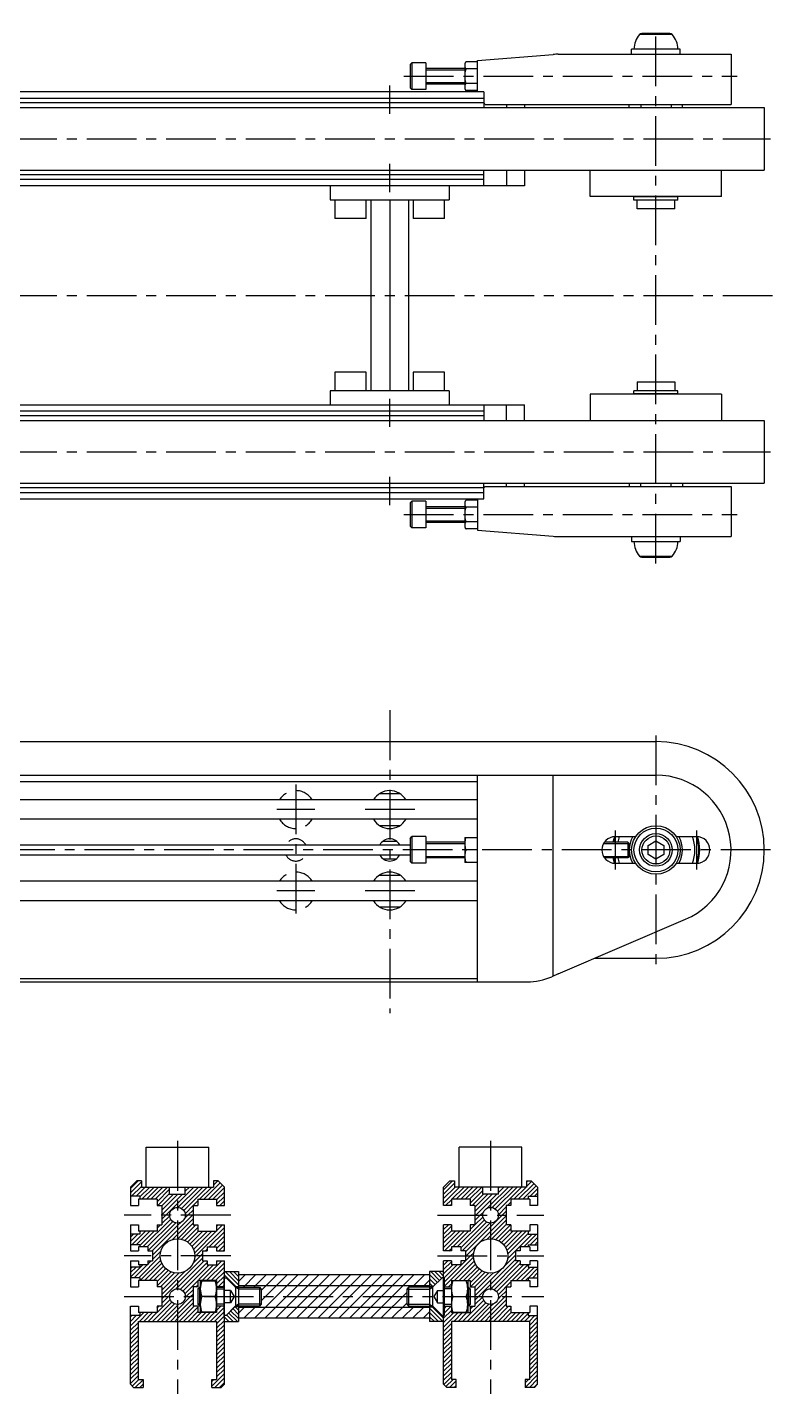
# Model space of a CAD drawing. Extents: x -2 to 815, y -8 to 473.
# Drawn here: x 575.8 to 814.8, y 8 to 444.4 of the extents above; entities that cross this region are included whole.
import ezdxf

# ---------------------------------------------------------------- set-up
doc = ezdxf.new("R2010")
doc.units = 0
doc.header["$LTSCALE"] = 0.5
doc.linetypes.add('CENTER', pattern=[50.8, 31.75, -6.35, 6.35, -6.35])
doc.linetypes.add('DASHED', pattern=[19.05, 12.7, -6.35])
for name, color, linetype in [('MSM_CENTER', 1, 'CENTER'), ('MSM_CONTINUOUS', 7, 'CONTINUOUS'), ('MSM_DASHED', 4, 'DASHED'), ('MSM_NARROW', 5, 'CONTINUOUS')]:
    doc.layers.add(name, color=color, linetype=linetype)

msp = doc.modelspace()

# ---------------------------------------------------------------- linework, layer by layer
at = {"layer": 'MSM_CENTER'}
for p, q in [((776.56, 273.18), (776.56, 444.38)), ((696.06, 428.78), (802.56, 428.78)), ((691.56, 416.78), (691.56, 425.78)), ((289.96, 408.78), (813.16, 408.78)), ((691.56, 391.78), (691.56, 400.78)), ((289.96, 358.78), (814.81, 358.78)), ((691.56, 316.78), (691.56, 325.78)), ((289.96, 308.78), (813.16, 308.78)), ((691.56, 291.78), (691.56, 300.78)), ((696.06, 288.78), (802.56, 288.78)), ((691.56, 226.25), (691.56, 129.55)), ((776.56, 218.25), (776.56, 145.05)), ((661.56, 202.6), (661.56, 160.5)), ((667.61, 194.55), (655.51, 194.55)), ((699.61, 194.55), (683.51, 194.55)), ((763.56, 187.9), (763.56, 175.4)), ((789.56, 187.9), (789.56, 175.4)), ((813.16, 181.65), (289.96, 181.65)), ((667.61, 168.55), (655.51, 168.55)), ((699.61, 168.55), (683.51, 168.55)), ((623.76, 88.7), (623.76, 8)), ((723.76, 88.7), (723.76, 8)), ((640.76, 65), (606.76, 65)), ((706.76, 65), (740.76, 65)), ((640.76, 52), (606.76, 52)), ((706.76, 52), (740.76, 52)), ((606.76, 39), (740.76, 39))]:
    msp.add_line(p, q, dxfattribs=at)
at = {"layer": 'MSM_CONTINUOUS'}
for p, q in [((781.78, 442.05), (771.34, 442.05)), ((781.03, 442.38), (772.09, 442.38)), ((768.81, 435.78), (768.81, 437.38)), ((784.31, 437.38), (768.81, 437.38)), ((784.31, 435.78), (784.31, 437.38)), ((698.06, 432.47), (698.63, 433.03)), ((698.06, 432.47), (698.06, 425.1)), ((703.06, 433.03), (698.63, 433.03)), ((698.63, 433.03), (698.63, 424.53)), ((703.06, 433.03), (703.06, 424.53)), ((715.56, 432.68), (715.56, 424.88)), ((719.56, 433.4), (715.92, 433.4)), ((719.56, 433.78), (743.76, 435.72)), ((719.56, 423.78), (719.56, 433.78)), ((745.36, 435.78), (800.56, 435.78)), ((800.56, 435.78), (800.56, 419.78)), ((715.56, 431.28), (703.06, 431.28)), ((719.56, 431.09), (715.92, 431.09)), ((721.56, 423.78), (295.36, 423.78)), ((698.06, 425.1), (698.63, 424.53)), ((703.06, 424.53), (698.63, 424.53)), ((715.56, 426.28), (703.06, 426.28)), ((719.56, 426.47), (715.92, 426.47)), ((719.56, 424.17), (715.92, 424.17)), ((721.56, 423.78), (721.56, 418.78)), ((376.56, 421.78), (721.56, 421.78)), ((721.56, 420.28), (376.56, 420.28)), ((722.06, 419.78), (721.56, 420.28)), ((722.06, 419.78), (800.56, 419.78)), ((728.89, 419.78), (728.89, 418.78)), ((734.56, 419.78), (734.56, 418.78)), ((768.06, 418.78), (768.06, 419.78)), ((771.74, 419.78), (771.74, 418.78)), ((781.38, 419.78), (781.38, 418.78)), ((785.06, 418.78), (785.06, 419.78)), ((291.96, 418.78), (811.16, 418.78)), ((811.16, 418.78), (811.16, 398.78)), ((291.96, 398.78), (811.16, 398.78)), ((721.56, 397.28), (376.56, 397.28)), ((721.56, 393.78), (721.56, 398.78)), ((728.89, 398.78), (728.89, 393.78)), ((734.56, 398.78), (734.56, 393.78)), ((755.56, 390.38), (755.56, 398.78)), ((797.56, 390.38), (797.56, 398.78)), ((734.56, 393.78), (359.56, 393.78)), ((721.56, 395.78), (376.56, 395.78)), ((672.56, 393.78), (672.56, 389.28)), ((710.56, 393.78), (710.56, 389.28)), ((672.56, 389.28), (710.56, 389.28)), ((674.06, 389.28), (674.06, 383.28)), ((684.06, 383.28), (684.06, 389.28)), ((685.56, 389.28), (685.56, 328.28)), ((691.56, 389.28), (691.56, 328.28)), ((697.56, 389.28), (697.56, 328.28)), ((699.06, 389.28), (699.06, 383.28)), ((709.06, 383.28), (709.06, 389.28)), ((797.56, 390.38), (755.56, 390.38)), ((783.58, 390.23), (769.54, 390.23)), ((769.54, 389.23), (769.54, 390.23)), ((783.58, 389.23), (769.54, 389.23)), ((770.56, 386.38), (770.56, 389.23)), ((770.81, 390.23), (770.81, 390.38)), ((782.31, 390.23), (782.31, 390.38)), ((782.56, 386.38), (782.56, 389.23)), ((783.58, 389.23), (783.58, 390.23)), ((782.56, 386.38), (770.56, 386.38)), ((684.06, 383.28), (674.06, 383.28)), ((709.06, 383.28), (699.06, 383.28)), ((674.06, 334.28), (674.06, 328.28)), ((684.06, 334.28), (674.06, 334.28)), ((684.06, 328.28), (684.06, 334.28)), ((699.06, 334.28), (699.06, 328.28)), ((709.06, 334.28), (699.06, 334.28)), ((709.06, 328.28), (709.06, 334.28)), ((672.56, 328.28), (672.56, 323.78)), ((710.56, 328.28), (672.56, 328.28)), ((710.56, 328.28), (710.56, 323.78)), ((783.58, 328.33), (769.54, 328.33)), ((769.54, 327.33), (769.54, 328.33)), ((783.58, 327.33), (769.54, 327.33)), ((770.56, 331.18), (782.56, 331.18)), ((770.56, 331.18), (770.56, 328.33)), ((770.81, 327.33), (770.81, 327.18)), ((782.31, 327.33), (782.31, 327.18)), ((782.56, 331.18), (782.56, 328.33)), ((783.58, 327.33), (783.58, 328.33)), ((359.56, 323.78), (734.56, 323.78)), ((672.56, 323.78), (710.56, 323.78)), ((721.56, 323.78), (721.56, 318.78)), ((728.89, 318.78), (728.89, 323.78)), ((734.56, 318.78), (734.56, 323.78)), ((755.56, 327.18), (755.56, 318.78)), ((797.56, 327.18), (755.56, 327.18)), ((797.56, 327.18), (797.56, 318.78)), ((291.96, 318.78), (811.16, 318.78)), ((721.56, 321.78), (376.56, 321.78)), ((721.56, 320.28), (376.56, 320.28)), ((811.16, 318.78), (811.16, 298.78)), ((291.96, 298.78), (811.16, 298.78)), ((721.56, 297.28), (376.56, 297.28)), ((721.56, 293.78), (721.56, 298.78)), ((722.06, 297.78), (721.56, 297.28)), ((722.06, 297.78), (800.56, 297.78)), ((728.89, 297.78), (728.89, 298.78)), ((734.56, 297.78), (734.56, 298.78)), ((768.06, 298.78), (768.06, 297.78)), ((771.74, 297.78), (771.74, 298.78)), ((781.38, 297.78), (781.38, 298.78)), ((785.06, 298.78), (785.06, 297.78)), ((800.56, 297.78), (800.56, 281.78)), ((376.56, 295.78), (721.56, 295.78)), ((376.56, 293.78), (721.56, 293.78)), ((698.06, 292.47), (698.63, 293.03)), ((698.06, 292.47), (698.06, 285.1)), ((703.06, 293.03), (698.63, 293.03)), ((698.63, 293.03), (698.63, 284.53)), ((703.06, 293.03), (703.06, 284.53)), ((715.56, 292.68), (715.56, 284.88)), ((719.56, 293.4), (715.92, 293.4)), ((719.56, 293.78), (719.56, 283.78)), ((715.56, 291.28), (703.06, 291.28)), ((719.56, 291.09), (715.92, 291.09)), ((698.06, 285.1), (698.63, 284.53)), ((703.06, 284.53), (698.63, 284.53)), ((715.56, 286.28), (703.06, 286.28)), ((719.56, 286.47), (715.92, 286.47)), ((719.56, 284.17), (715.92, 284.17)), ((719.56, 283.78), (743.76, 281.85)), ((745.36, 281.78), (800.56, 281.78)), ((768.81, 281.78), (768.81, 280.18)), ((768.81, 280.18), (784.31, 280.18)), ((784.31, 281.78), (784.31, 280.18)), ((771.34, 275.52), (781.78, 275.52)), ((772.09, 275.18), (781.03, 275.18)), ((326.56, 216.25), (776.56, 216.25)), ((326.56, 205.55), (776.56, 205.55)), ((719.56, 139.55), (719.56, 205.55)), ((743.76, 141.35), (743.76, 205.55)), ((378.56, 203.55), (719.56, 203.55)), ((719.56, 197.65), (411.75, 197.65)), ((688.3, 199.65), (694.81, 199.65)), ((719.56, 191.45), (378.56, 191.45)), ((688.3, 189.45), (694.81, 189.45)), ((689.44, 184.5), (693.68, 184.5)), ((698.06, 185.33), (698.63, 185.9)), ((698.06, 185.33), (698.06, 177.97)), ((703.06, 185.9), (698.63, 185.9)), ((698.63, 185.9), (698.63, 177.4)), ((703.06, 185.9), (703.06, 177.4)), ((715.56, 184.15), (703.06, 184.15)), ((715.56, 185.65), (719.56, 185.65)), ((715.56, 185.55), (715.56, 177.75)), ((767.57, 184.15), (760.12, 184.15)), ((763.56, 185.9), (770.08, 185.9)), ((768.06, 183.66), (767.57, 184.15)), ((767.57, 184.15), (767.57, 179.15)), ((768.06, 183.66), (768.06, 179.64)), ((774.06, 183.09), (776.56, 184.54)), ((776.56, 184.54), (779.06, 183.09)), ((783.04, 185.9), (789.56, 185.9)), ((378.56, 183.25), (698.06, 183.25)), ((378.56, 180.05), (698.06, 180.05)), ((715.56, 179.15), (703.06, 179.15)), ((719.56, 181.65), (715.92, 181.65)), ((767.57, 179.15), (760.12, 179.15)), ((768.06, 179.64), (767.57, 179.15)), ((774.06, 180.21), (774.06, 183.09)), ((776.56, 178.76), (774.06, 180.21)), ((779.06, 180.21), (776.56, 178.76)), ((779.06, 183.09), (779.06, 180.21)), ((689.44, 178.8), (693.68, 178.8)), ((698.06, 177.97), (698.63, 177.4)), ((703.06, 177.4), (698.63, 177.4)), ((719.56, 177.65), (715.56, 177.65)), ((763.56, 177.4), (770.08, 177.4)), ((783.04, 177.4), (789.56, 177.4)), ((719.56, 171.65), (378.56, 171.65)), ((688.3, 173.65), (694.81, 173.65)), ((719.56, 165.45), (378.56, 165.45)), ((688.3, 163.45), (694.81, 163.45)), ((745.36, 142.04), (786.03, 159.5)), ((757.03, 147.05), (776.56, 147.05)), ((378.56, 140.55), (719.56, 140.55)), ((745.36, 142.04), (743.31, 141.16)), ((358.64, 139.55), (735.45, 139.55)), ((613.76, 74), (613.76, 86.7)), ((613.76, 86.7), (633.76, 86.7)), ((633.76, 74), (633.76, 86.7)), ((713.76, 74), (713.76, 86.7)), ((733.76, 86.7), (713.76, 86.7)), ((733.76, 74), (733.76, 86.7)), ((610.76, 76), (608.76, 74)), ((612.26, 76), (610.76, 76)), ((612.26, 76), (612.26, 74)), ((635.26, 76), (635.26, 74)), ((636.76, 76), (635.26, 76)), ((638.76, 74), (636.76, 76)), ((708.76, 74), (710.76, 76)), ((710.76, 76), (712.26, 76)), ((712.26, 76), (712.26, 74)), ((735.26, 76), (736.76, 76)), ((735.26, 76), (735.26, 74)), ((736.76, 76), (738.76, 74)), ((608.76, 74), (608.76, 68.1)), ((611.76, 71.05), (608.76, 71.05)), ((617.26, 70.1), (611.26, 70.1)), ((611.26, 70.1), (611.26, 68.1)), ((611.76, 71.05), (611.76, 70.1)), ((612.26, 74), (635.26, 74)), ((617.26, 70.1), (617.26, 68.1)), ((621.26, 71.7), (621.26, 74)), ((621.26, 71.7), (626.26, 71.7)), ((626.26, 71.7), (626.26, 74)), ((630.26, 70.1), (636.26, 70.1)), ((630.26, 70.1), (630.26, 68.1)), ((636.26, 70.1), (636.26, 68.1)), ((638.76, 68.1), (638.76, 74)), ((708.76, 68.1), (708.76, 74)), ((711.26, 70.1), (711.26, 68.1)), ((717.26, 70.1), (711.26, 70.1)), ((735.26, 74), (712.26, 74)), ((717.26, 70.1), (717.26, 68.1)), ((721.26, 71.7), (721.26, 74)), ((726.26, 71.7), (721.26, 71.7)), ((726.26, 71.7), (726.26, 74)), ((730.26, 70.1), (730.26, 68.1)), ((736.26, 70.1), (730.26, 70.1)), ((735.76, 71.05), (735.76, 70.1)), ((735.76, 71.05), (738.76, 71.05)), ((736.26, 70.1), (736.26, 68.1)), ((738.76, 74), (738.76, 68.1)), ((608.76, 68.1), (611.26, 68.1)), ((617.26, 68.1), (618.76, 68.1)), ((618.76, 68.1), (618.76, 61.9)), ((628.76, 68.1), (630.26, 68.1)), ((628.76, 68.1), (628.76, 61.9)), ((636.26, 68.1), (638.76, 68.1)), ((711.26, 68.1), (708.76, 68.1)), ((718.76, 68.1), (717.26, 68.1)), ((718.76, 68.1), (718.76, 61.9)), ((728.76, 68.1), (728.76, 61.9)), ((730.26, 68.1), (728.76, 68.1)), ((738.76, 68.1), (736.26, 68.1)), ((608.76, 61.9), (608.76, 53.6)), ((608.76, 61.9), (611.26, 61.9)), ((611.26, 61.9), (611.26, 59.9)), ((617.26, 61.9), (617.26, 59.9)), ((617.26, 61.9), (618.76, 61.9)), ((628.76, 61.9), (630.26, 61.9)), ((630.26, 61.9), (630.26, 59.9)), ((636.26, 61.9), (636.26, 59.9)), ((636.26, 61.9), (638.76, 61.9)), ((638.76, 53.6), (638.76, 61.9)), ((711.26, 61.9), (708.76, 61.9)), ((708.76, 53.6), (708.76, 61.9)), ((711.26, 61.9), (711.26, 59.9)), ((718.76, 61.9), (717.26, 61.9)), ((717.26, 61.9), (717.26, 59.9)), ((730.26, 61.9), (728.76, 61.9)), ((730.26, 61.9), (730.26, 59.9)), ((736.26, 61.9), (736.26, 59.9)), ((738.76, 61.9), (736.26, 61.9)), ((738.76, 61.9), (738.76, 53.6)), ((611.76, 58.95), (608.76, 58.95)), ((617.26, 59.9), (611.26, 59.9)), ((611.76, 59.9), (611.76, 58.95)), ((630.26, 59.9), (636.26, 59.9)), ((717.26, 59.9), (711.26, 59.9)), ((736.26, 59.9), (730.26, 59.9)), ((735.76, 59.9), (735.76, 58.95)), ((735.76, 58.95), (738.76, 58.95)), ((611.76, 55.55), (608.76, 55.55)), ((608.76, 53.6), (611.26, 53.6)), ((614.26, 54.85), (611.26, 54.85)), ((611.26, 54.85), (611.26, 53.6)), ((611.76, 55.55), (611.76, 54.85)), ((614.26, 54.85), (614.26, 53.6)), ((614.26, 53.6), (615.76, 53.6)), ((615.76, 53.6), (615.76, 50.4)), ((631.76, 53.6), (633.26, 53.6)), ((631.76, 53.6), (631.76, 50.4)), ((633.26, 54.85), (636.26, 54.85)), ((633.26, 54.85), (633.26, 53.6)), ((636.26, 54.85), (636.26, 53.6)), ((636.26, 53.6), (638.76, 53.6)), ((711.26, 53.6), (708.76, 53.6)), ((711.26, 54.85), (711.26, 53.6)), ((714.26, 54.85), (711.26, 54.85)), ((714.26, 54.85), (714.26, 53.6)), ((715.76, 53.6), (714.26, 53.6)), ((715.76, 53.6), (715.76, 50.4)), ((731.76, 53.6), (731.76, 50.4)), ((733.26, 53.6), (731.76, 53.6)), ((733.26, 54.85), (733.26, 53.6)), ((736.26, 54.85), (733.26, 54.85)), ((735.76, 55.55), (738.76, 55.55)), ((735.76, 55.55), (735.76, 54.85)), ((736.26, 54.85), (736.26, 53.6)), ((738.76, 53.6), (736.26, 53.6)), ((608.76, 50.4), (608.76, 42.1)), ((608.76, 50.4), (611.26, 50.4)), ((611.76, 48.45), (608.76, 48.45)), ((611.26, 50.4), (611.26, 49.15)), ((614.26, 49.15), (611.26, 49.15)), ((611.76, 49.15), (611.76, 48.45)), ((614.26, 50.4), (614.26, 49.15)), ((614.26, 50.4), (615.76, 50.4)), ((631.76, 50.4), (633.26, 50.4)), ((633.26, 50.4), (633.26, 49.15)), ((633.26, 49.15), (636.26, 49.15)), ((636.26, 50.4), (636.26, 49.15)), ((636.26, 50.4), (638.76, 50.4)), ((638.76, 11), (638.76, 50.4)), ((708.76, 11), (708.76, 50.4)), ((711.26, 50.4), (708.76, 50.4)), ((711.26, 50.4), (711.26, 49.15)), ((714.26, 49.15), (711.26, 49.15)), ((715.76, 50.4), (714.26, 50.4)), ((714.26, 50.4), (714.26, 49.15)), ((733.26, 50.4), (731.76, 50.4)), ((733.26, 50.4), (733.26, 49.15)), ((736.26, 49.15), (733.26, 49.15)), ((735.76, 49.15), (735.76, 48.45)), ((735.76, 48.45), (738.76, 48.45)), ((736.26, 50.4), (736.26, 49.15)), ((738.76, 50.4), (736.26, 50.4)), ((738.76, 50.4), (738.76, 42.1)), ((611.76, 45.05), (608.76, 45.05)), ((617.26, 44.1), (611.26, 44.1)), ((611.26, 44.1), (611.26, 42.1)), ((611.76, 45.05), (611.76, 44.1)), ((617.26, 44.1), (617.26, 42.1)), ((636.26, 44.1), (630.26, 44.1)), ((630.26, 44.1), (630.26, 42.1)), ((631.06, 44), (631.06, 34)), ((631.06, 44), (636.26, 44)), ((636.26, 44.1), (636.26, 33.9)), ((638.54, 45), (638.54, 33)), ((638.54, 45), (639.26, 45)), ((638.76, 47), (643.26, 47)), ((639.26, 45), (642.26, 42)), ((639.26, 45), (642.06, 42.2)), ((643.26, 47), (643.26, 31)), ((704.26, 45.93), (643.26, 45.93)), ((704.26, 47), (704.26, 42)), ((708.76, 47), (704.26, 47)), ((708.26, 45), (705.26, 42)), ((708.26, 45), (705.46, 42.2)), ((708.98, 45), (708.26, 45)), ((708.98, 45), (708.98, 33)), ((711.26, 44.1), (717.26, 44.1)), ((711.26, 44.1), (711.26, 33.9)), ((716.46, 44), (711.26, 44)), ((716.46, 44), (716.46, 34)), ((717.26, 44.1), (717.26, 42.1)), ((730.26, 44.1), (730.26, 42.1)), ((730.26, 44.1), (736.26, 44.1)), ((735.76, 45.05), (735.76, 44.1)), ((735.76, 45.05), (738.76, 45.05)), ((736.26, 44.1), (736.26, 42.1)), ((608.76, 42.1), (611.26, 42.1)), ((618.76, 42.1), (617.26, 42.1)), ((618.76, 42.1), (618.76, 35.9)), ((630.26, 42.1), (628.76, 42.1)), ((628.76, 42.1), (628.76, 35.9)), ((630.26, 41.46), (630.8, 42)), ((630.26, 41.46), (630.26, 36.54)), ((630.8, 42), (630.8, 36)), ((630.8, 42), (631.06, 42)), ((638.76, 42.1), (636.26, 42.1)), ((636.26, 42), (638.76, 42)), ((640.74, 41), (638.54, 41)), ((640.74, 37), (640.74, 41)), ((640.74, 41), (641.89, 39)), ((642.01, 42.25), (643.26, 42.25)), ((642.06, 42.2), (643.26, 42.2)), ((642.26, 42), (642.26, 36)), ((642.26, 42), (649.93, 42)), ((704.26, 42.46), (643.26, 42.46)), ((649.93, 42), (649.93, 36)), ((649.93, 42), (650.54, 41.39)), ((650.54, 41.39), (650.54, 36.61)), ((697.59, 42), (696.98, 41.39)), ((696.98, 41.39), (696.98, 36.61)), ((697.59, 42), (697.59, 36)), ((705.26, 42), (697.59, 42)), ((705.51, 42.25), (704.26, 42.25)), ((705.46, 42.2), (704.26, 42.2)), ((704.26, 42), (704.26, 31)), ((705.26, 42), (705.26, 36)), ((706.78, 41), (705.62, 39)), ((706.78, 37), (706.78, 41)), ((706.78, 41), (708.98, 41)), ((708.76, 42.1), (711.26, 42.1)), ((711.26, 42), (708.76, 42)), ((716.72, 42), (716.46, 42)), ((716.72, 42), (716.72, 36)), ((717.26, 41.46), (716.72, 42)), ((717.26, 42.1), (718.76, 42.1)), ((717.26, 41.46), (717.26, 36.54)), ((718.76, 42.1), (718.76, 35.9)), ((728.76, 42.1), (728.76, 35.9)), ((728.76, 42.1), (730.26, 42.1)), ((738.76, 42.1), (736.26, 42.1)), ((608.76, 11), (608.76, 35.9)), ((608.76, 35.9), (611.26, 35.9)), ((611.26, 35.9), (611.26, 33.9)), ((617.26, 35.9), (617.26, 33.9)), ((618.76, 35.9), (617.26, 35.9)), ((617.26, 35.65), (617.7, 35.9)), ((630.26, 35.9), (628.76, 35.9)), ((630.26, 36.54), (630.8, 36)), ((630.26, 35.9), (630.26, 33.9)), ((631.06, 36), (630.8, 36)), ((635.81, 39), (631.51, 39)), ((638.76, 36), (636.26, 36)), ((638.76, 35.9), (636.26, 35.9)), ((640.74, 37), (638.54, 37)), ((642.26, 36), (639.26, 33)), ((642.06, 35.8), (639.26, 33)), ((641.89, 39), (640.74, 37)), ((643.26, 35.75), (642.01, 35.75)), ((643.26, 35.8), (642.06, 35.8)), ((649.93, 36), (642.26, 36)), ((704.26, 35.54), (643.26, 35.54)), ((650.54, 36.61), (649.93, 36)), ((696.98, 36.61), (697.59, 36)), ((697.59, 36), (705.26, 36)), ((704.26, 35.8), (705.46, 35.8)), ((704.26, 35.75), (705.51, 35.75)), ((705.26, 36), (708.26, 33)), ((705.46, 35.8), (708.26, 33)), ((705.62, 39), (706.78, 37)), ((706.78, 37), (708.98, 37)), ((708.76, 36), (711.26, 36)), ((708.76, 35.9), (711.26, 35.9)), ((711.71, 39), (716.01, 39)), ((716.46, 36), (716.72, 36)), ((717.26, 36.54), (716.72, 36)), ((717.26, 35.9), (718.76, 35.9)), ((717.26, 35.9), (717.26, 33.9)), ((728.76, 35.9), (730.26, 35.9)), ((730.26, 35.65), (729.82, 35.9)), ((730.26, 35.9), (730.26, 33.9)), ((736.26, 35.9), (736.26, 33.9)), ((738.76, 35.9), (736.26, 35.9)), ((738.76, 11), (738.76, 35.9)), ((611.76, 32.95), (608.76, 32.95)), ((617.26, 33.9), (611.26, 33.9)), ((611.26, 31.1), (636.26, 31.1)), ((611.26, 12.5), (611.26, 31.1)), ((611.76, 33.9), (611.76, 32.95)), ((636.26, 33.9), (630.26, 33.9)), ((636.26, 34), (631.06, 34)), ((636.26, 31.1), (636.26, 12.5)), ((639.26, 33), (638.54, 33)), ((638.76, 31), (643.26, 31)), ((704.26, 32.07), (643.26, 32.07)), ((708.76, 31), (704.26, 31)), ((708.26, 33), (708.98, 33)), ((711.26, 34), (716.46, 34)), ((711.26, 33.9), (717.26, 33.9)), ((711.26, 31.1), (711.26, 12.5)), ((736.26, 31.1), (711.26, 31.1)), ((730.26, 33.9), (736.26, 33.9)), ((735.76, 33.9), (735.76, 32.95)), ((735.76, 32.95), (738.76, 32.95)), ((736.26, 12.5), (736.26, 31.1)), ((608.76, 11), (609.76, 10)), ((609.76, 10), (612.76, 10)), ((611.26, 12.5), (612.76, 12.5)), ((612.76, 12.5), (612.76, 10)), ((634.76, 10), (634.76, 12.5)), ((634.76, 12.5), (636.26, 12.5)), ((634.76, 10), (637.76, 10)), ((637.76, 10), (638.76, 11)), ((709.76, 10), (708.76, 11)), ((712.76, 10), (709.76, 10)), ((712.76, 12.5), (711.26, 12.5)), ((712.76, 10), (712.76, 12.5)), ((736.26, 12.5), (734.76, 12.5)), ((734.76, 12.5), (734.76, 10)), ((737.76, 10), (734.76, 10)), ((738.76, 11), (737.76, 10))]:
    msp.add_line(p, q, dxfattribs=at)
for centre, radius in [((776.56, 181.65), 7.75), ((776.56, 181.65), 7), ((776.56, 181.65), 5.22), ((776.56, 181.65), 4.47), ((623.76, 65), 2.5), ((723.76, 65), 2.5), ((623.76, 52), 5.5), ((723.76, 52), 5.5), ((623.76, 39), 2.5), ((723.76, 39), 2.5)]:
    msp.add_circle(centre, radius, dxfattribs=at)
for centre, radius, start, end in [((776.56, 437.38), 7, 138.1897, 180), ((772.09, 441.38), 1, 90, 138.1897), ((781.03, 441.38), 1, 41.8103, 90), ((776.56, 437.38), 7, 0, 41.8103), ((716.46, 432.68), 0.9, 126.9968, 180), ((716.8, 432.54), 1.23, 135.7368, 181.8302), ((726.47, 432.35), 10.9, 179.1876, 182.402), ((745.36, 415.78), 20, 90, 94.5739), ((719.4, 429.47), 3.84, 155.009, 181.5887), ((719.4, 428.1), 3.84, 178.4113, 204.991), ((716.7, 431.9), 1.12, 180.2599, 225.7955), ((716.46, 424.88), 0.9, 180, 233.0032), ((726.47, 425.22), 10.9, 177.598, 180.8124), ((716.8, 425.02), 1.23, 178.1698, 224.2632), ((716.7, 425.67), 1.12, 134.2045, 179.7401), ((716.46, 292.68), 0.9, 126.9968, 180), ((716.8, 292.54), 1.23, 135.7368, 181.8302), ((726.47, 292.35), 10.9, 179.1876, 182.402), ((719.4, 289.47), 3.84, 155.009, 181.5887), ((719.4, 288.1), 3.84, 178.4113, 204.991), ((716.7, 291.9), 1.12, 180.2599, 225.7955), ((716.46, 284.88), 0.9, 180, 233.0032), ((726.47, 285.22), 10.9, 177.598, 180.8124), ((716.8, 285.02), 1.23, 178.1698, 224.2632), ((716.7, 285.67), 1.12, 134.2045, 179.7401), ((745.36, 301.78), 20, 265.4261, 270), ((776.56, 280.18), 7, 180, 221.8103), ((776.56, 280.18), 7, 318.1897, 0), ((772.09, 276.18), 1, 221.8103, 270), ((781.03, 276.18), 1, 270, 318.1897), ((776.56, 181.65), 34.6, 270, 90), ((776.56, 181.55), 24, 293.2315, 90), ((691.56, 194.55), 6.05, 30.8236, 149.1764), ((691.56, 194.55), 6.05, 210.8236, 329.1764), ((691.56, 181.65), 3.55, 26.7889, 153.2111), ((716.46, 185.55), 0.9, 173.6206, 179.9999), ((732.77, 183.65), 17.21, 177.0979, 182.9021), ((717.72, 184.51), 2.13, 147.7085, 179.7076), ((763.56, 181.65), 4.25, 90, 270), ((776.56, 181.65), 14, 162.3876, 169.7134), ((776.56, 181.65), 13.7, 161.9279, 169.4857), ((776.56, 181.65), 12.45, 160.0399, 168.4161), ((776.56, 181.65), 8.5, 150, 210), ((776.56, 181.65), 8.5, 330, 30), ((776.56, 181.65), 12.45, 340.0399, 19.9601), ((789.56, 181.65), 4.25, 270, 90), ((776.56, 181.65), 13.7, 341.9279, 18.0721), ((776.56, 181.65), 14, 342.3876, 17.6124), ((691.56, 181.65), 3.55, 206.7889, 333.2111), ((732.77, 179.65), 17.21, 177.0979, 182.9021), ((717.72, 182.79), 2.13, 180.2924, 212.2914), ((717.72, 180.51), 2.13, 147.7086, 179.7076), ((776.56, 181.65), 14, 190.2866, 197.6124), ((776.56, 181.65), 13.7, 190.5143, 198.0721), ((776.56, 181.65), 12.45, 191.5839, 199.9601), ((691.56, 168.55), 6.05, 30.8236, 149.1764), ((716.46, 177.75), 0.9, 180.0001, 186.3794), ((717.72, 178.79), 2.13, 180.2924, 212.2915), ((691.56, 168.55), 6.05, 210.8236, 329.1764), ((735.45, 159.55), 20, 270, 293.1619), ((638.28, 41.5), 7.22, 159.7438, 200.2562), ((629.04, 41.5), 7.22, 339.7438, 20.2562), ((718.48, 41.5), 7.22, 159.7438, 200.2562), ((709.24, 41.5), 7.22, 339.7438, 20.2562), ((638.28, 36.5), 7.22, 159.7438, 200.2562), ((629.04, 36.5), 7.22, 339.7438, 20.2562), ((718.48, 36.5), 7.22, 159.7438, 200.2562), ((709.24, 36.5), 7.22, 339.7438, 20.2562)]:
    msp.add_arc(centre, radius, start, end, dxfattribs=at)
at = {"layer": 'MSM_DASHED'}
for centre, radius, start, end in [((661.56, 194.55), 6.05, 30.8236, 149.1764), ((661.56, 194.55), 6.05, 210.8236, 329.1764), ((661.56, 181.65), 3.55, 26.7889, 153.2111), ((661.56, 181.65), 3.55, 206.7889, 333.2111), ((661.56, 168.55), 6.05, 30.8236, 149.1764), ((661.56, 168.55), 6.05, 210.8236, 329.1764)]:
    msp.add_arc(centre, radius, start, end, dxfattribs=at)
at = {"layer": 'MSM_NARROW'}
for p, q in [((703.06, 430.85), (715.56, 430.85)), ((703.06, 426.72), (715.56, 426.72)), ((703.06, 290.85), (715.56, 290.85)), ((703.06, 286.72), (715.56, 286.72)), ((703.06, 183.72), (715.56, 183.72)), ((759.85, 183.72), (768, 183.72)), ((703.06, 179.58), (715.56, 179.58)), ((759.85, 179.58), (768, 179.58)), ((631.06, 41.46), (630.26, 41.46)), ((636.26, 41.46), (638.76, 41.46)), ((643.26, 41.39), (642.26, 42)), ((650.54, 41.39), (643.26, 41.39)), ((696.98, 41.39), (704.26, 41.39)), ((704.26, 41.39), (705.26, 42)), ((711.26, 41.46), (708.76, 41.46)), ((716.46, 41.46), (717.26, 41.46)), ((631.06, 36.54), (630.26, 36.54)), ((638.76, 36.54), (636.26, 36.54)), ((643.26, 36.61), (642.26, 36)), ((650.54, 36.61), (643.26, 36.61)), ((696.98, 36.61), (704.26, 36.61)), ((704.26, 36.61), (705.26, 36)), ((708.76, 36.54), (711.26, 36.54)), ((716.46, 36.54), (717.26, 36.54))]:
    msp.add_line(p, q, dxfattribs=at)
at = {"layer": 'MSM_NARROW', "linetype": 'CONTINUOUS'}
for p, q in [((608.76, 73.53), (611.23, 76)), ((608.76, 72.11), (612.26, 75.61)), ((609.11, 71.05), (612.26, 74.2)), ((632.2, 70.1), (637.43, 75.33)), ((633.62, 70.1), (638.14, 74.62)), ((635.26, 75.99), (635.27, 76)), ((635.26, 74.57), (636.69, 76)), ((708.76, 73.12), (711.64, 76)), ((708.76, 71.7), (712.26, 75.2)), ((732.61, 70.1), (737.64, 75.12)), ((734.03, 70.1), (738.34, 74.42)), ((735.26, 75.58), (735.68, 76)), ((735.26, 74.16), (736.93, 75.83)), ((610.52, 71.05), (613.47, 74)), ((611.76, 70.87), (614.89, 74)), ((612.4, 70.1), (616.3, 74)), ((613.82, 70.1), (617.72, 74)), ((615.23, 70.1), (619.13, 74)), ((616.65, 70.1), (620.55, 74)), ((617.26, 69.3), (621.26, 73.3)), ((617.47, 68.1), (621.26, 71.89)), ((618.76, 67.97), (622.49, 71.7)), ((618.76, 66.56), (623.76, 71.56)), ((618.76, 65.14), (623.76, 70.14)), ((623.76, 68.73), (629.03, 74)), ((623.76, 71.56), (623.9, 71.7)), ((623.76, 70.14), (625.32, 71.7)), ((623.92, 67.47), (630.45, 74)), ((625, 67.14), (631.86, 74)), ((625.76, 66.49), (633.27, 74)), ((626.26, 72.64), (627.62, 74)), ((630.79, 70.1), (634.69, 74)), ((635.03, 70.1), (638.76, 73.83)), ((636.26, 69.91), (638.76, 72.41)), ((636.26, 68.5), (638.76, 71)), ((708.76, 70.29), (712.47, 74)), ((708.76, 68.88), (713.88, 74)), ((709.4, 68.1), (711.26, 69.96)), ((711.4, 70.1), (715.3, 74)), ((712.81, 70.1), (716.71, 74)), ((714.23, 70.1), (718.13, 74)), ((715.64, 70.1), (719.54, 74)), ((717.05, 70.1), (720.95, 74)), ((717.26, 68.89), (721.26, 72.89)), ((717.88, 68.1), (721.48, 71.7)), ((718.76, 67.56), (722.9, 71.7)), ((718.76, 66.15), (723.76, 71.15)), ((723.76, 68.32), (729.44, 74)), ((723.76, 71.15), (724.31, 71.7)), ((723.76, 69.73), (725.73, 71.7)), ((724.27, 67.42), (730.85, 74)), ((725.26, 66.99), (732.27, 74)), ((725.91, 66.22), (733.68, 74)), ((726.26, 73.65), (726.61, 74)), ((726.26, 72.23), (728.03, 74)), ((731.2, 70.1), (735.1, 74)), ((735.44, 70.1), (735.76, 70.42)), ((736.39, 71.05), (738.76, 73.42)), ((737.8, 71.05), (738.76, 72.01)), ((620.03, 65), (623.76, 68.73)), ((626.18, 65.49), (628.76, 68.07)), ((627.1, 65), (628.76, 66.66)), ((628.79, 68.1), (630.26, 69.57)), ((630.2, 68.1), (630.26, 68.16)), ((637.27, 68.1), (638.76, 69.59)), ((638.69, 68.1), (638.76, 68.17)), ((710.81, 68.1), (711.26, 68.55)), ((719.03, 65), (723.76, 69.73)), ((720.44, 65), (721.56, 66.12)), ((722.64, 67.2), (723.76, 68.32)), ((726.24, 65.14), (728.76, 67.66)), ((727.51, 65), (728.76, 66.25)), ((729.2, 68.1), (730.26, 69.16)), ((612.71, 54.85), (621.62, 63.76)), ((614.12, 54.85), (622.27, 63)), ((614.29, 53.6), (623.27, 62.58)), ((615.7, 53.6), (623.76, 61.66)), ((617.26, 60.81), (618.35, 61.9)), ((618.76, 63.73), (620.03, 65)), ((618.76, 62.31), (621.28, 64.84)), ((623.76, 60.24), (628.52, 65)), ((623.76, 58.83), (628.76, 63.83)), ((623.76, 61.66), (624.92, 62.82)), ((623.84, 57.49), (628.76, 62.41)), ((625.08, 57.32), (629.66, 61.9)), ((625.94, 63.83), (627.1, 65)), ((628.52, 65), (628.76, 65.24)), ((629.66, 52), (638.76, 61.1)), ((636.26, 61.43), (636.73, 61.9)), ((636.26, 60.02), (638.14, 61.9)), ((708.76, 61.8), (708.85, 61.9)), ((708.76, 60.39), (710.27, 61.9)), ((708.76, 58.98), (711.26, 61.48)), ((713.12, 54.85), (721.77, 63.5)), ((714.26, 54.58), (722.54, 62.85)), ((714.7, 53.6), (723.62, 62.52)), ((715.76, 53.25), (723.76, 61.25)), ((717.26, 61.82), (717.34, 61.9)), ((717.26, 60.4), (718.75, 61.9)), ((718.76, 64.73), (719.03, 65)), ((718.76, 63.32), (720.44, 65)), ((718.76, 61.9), (721.34, 64.49)), ((723.76, 61.25), (727.51, 65)), ((723.76, 59.83), (728.76, 64.83)), ((723.76, 58.42), (728.76, 63.42)), ((724.21, 57.46), (728.76, 62.01)), ((725.39, 57.22), (730.07, 61.9)), ((608.76, 57.97), (609.74, 58.95)), ((608.76, 56.56), (611.15, 58.95)), ((609.17, 55.55), (613.52, 59.9)), ((610.58, 55.55), (614.93, 59.9)), ((611.76, 59.56), (612.1, 59.9)), ((611.76, 55.31), (616.35, 59.9)), ((615.76, 52.24), (623.76, 60.24)), ((622.17, 57.24), (623.76, 58.83)), ((626.12, 56.95), (630.26, 61.09)), ((627, 56.42), (630.49, 59.9)), ((627.76, 55.76), (631.9, 59.9)), ((628.38, 54.97), (633.32, 59.9)), ((628.86, 54.03), (634.73, 59.9)), ((629.17, 52.92), (636.14, 59.9)), ((633.92, 54.85), (638.76, 59.69)), ((635.34, 54.85), (638.76, 58.27)), ((636.26, 54.36), (638.76, 56.86)), ((708.76, 57.56), (711.26, 60.06)), ((708.76, 56.15), (712.51, 59.9)), ((708.76, 54.73), (713.93, 59.9)), ((709.04, 53.6), (715.34, 59.9)), ((711.7, 54.85), (716.75, 59.9)), ((715.93, 52), (723.76, 59.83)), ((722.74, 57.4), (723.76, 58.42)), ((726.38, 56.8), (730.26, 60.68)), ((727.23, 56.23), (730.9, 59.9)), ((727.94, 55.53), (732.31, 59.9)), ((728.52, 54.7), (733.72, 59.9)), ((728.96, 53.72), (735.14, 59.9)), ((729.2, 52.55), (735.76, 59.11)), ((730.07, 52), (737.02, 58.95)), ((734.33, 54.85), (738.43, 58.95)), ((736.45, 55.55), (738.76, 57.86)), ((616.93, 52), (618.52, 53.59)), ((631.07, 52), (631.76, 52.69)), ((632.67, 53.6), (633.26, 54.19)), ((636.92, 53.6), (638.76, 55.44)), ((638.33, 53.6), (638.76, 54.03)), ((710.45, 53.6), (711.26, 54.4)), ((717.34, 52), (718.36, 53.02)), ((733.08, 53.6), (733.26, 53.78)), ((735.75, 54.85), (735.76, 54.86)), ((737.86, 55.55), (738.76, 56.45)), ((608.76, 45.24), (612.67, 49.15)), ((608.76, 48.07), (609.14, 48.45)), ((608.76, 46.66), (610.55, 48.45)), ((609.98, 45.05), (614.08, 49.15)), ((611.39, 45.05), (618.27, 51.92)), ((611.86, 44.1), (618.44, 50.68)), ((613.27, 44.1), (618.81, 49.64)), ((614.26, 49.33), (615.33, 50.4)), ((614.69, 44.1), (619.34, 48.75)), ((615.76, 50.83), (616.93, 52)), ((623.76, 43.27), (631.76, 51.27)), ((623.76, 41.86), (632.3, 50.4)), ((624.64, 41.32), (633.26, 49.94)), ((625.49, 40.76), (633.88, 49.15)), ((626.06, 39.92), (635.29, 49.15)), ((628.69, 49.62), (631.07, 52)), ((629.22, 51.56), (629.66, 52)), ((631.66, 44.1), (637.96, 50.4)), ((633.07, 44.1), (638.76, 49.79)), ((634.49, 44.1), (638.76, 48.37)), ((636.26, 50.12), (636.54, 50.4)), ((708.76, 49.08), (710.08, 50.4)), ((708.76, 43.42), (715.74, 50.4)), ((708.76, 47.66), (711.26, 50.16)), ((708.76, 46.25), (711.66, 49.15)), ((708.76, 44.83), (713.08, 49.15)), ((708.85, 42.1), (718.3, 51.55)), ((712.27, 44.1), (718.53, 50.37)), ((713.68, 44.1), (718.96, 49.37)), ((714.26, 50.33), (714.33, 50.4)), ((715.1, 44.1), (719.53, 48.53)), ((715.76, 51.83), (715.93, 52)), ((715.76, 50.42), (717.34, 52)), ((723.76, 42.86), (731.76, 50.86)), ((723.8, 41.49), (732.71, 50.4)), ((724.91, 41.19), (733.26, 49.53)), ((725.69, 40.56), (734.29, 49.15)), ((727.9, 48.42), (731.48, 52)), ((729.17, 51.1), (730.07, 52)), ((730.65, 44.1), (735.7, 49.15)), ((731.48, 52), (731.76, 52.28)), ((732.07, 44.1), (736.42, 48.45)), ((733.48, 44.1), (737.83, 48.45)), ((616.1, 44.1), (620, 48)), ((617.26, 43.84), (620.79, 47.38)), ((617.26, 42.43), (621.73, 46.9)), ((618.34, 42.1), (622.84, 46.59)), ((618.76, 41.1), (623.76, 46.1)), ((618.76, 39.69), (623.76, 44.69)), ((623.76, 44.69), (626.14, 47.06)), ((623.76, 46.1), (624.2, 46.54)), ((635.9, 44.1), (638.76, 46.96)), ((636.26, 43.04), (638.76, 45.54)), ((636.73, 42.1), (638.76, 44.13)), ((642.4, 42.25), (638.76, 45.89)), ((643.26, 42.74), (639, 47)), ((643.26, 44.09), (640.35, 47)), ((643.26, 45.43), (641.69, 47)), ((643.26, 46.78), (643.04, 47)), ((643.26, 43.83), (645.36, 45.93)), ((644.8, 42), (648.73, 45.93)), ((648.17, 42), (652.1, 45.93)), ((648.34, 32.07), (662.2, 45.93)), ((650.54, 41), (655.46, 45.93)), ((650.54, 37.64), (658.83, 45.93)), ((651.71, 32.07), (665.57, 45.93)), ((655.08, 32.07), (668.93, 45.93)), ((658.44, 32.07), (672.3, 45.93)), ((661.81, 32.07), (675.67, 45.93)), ((665.18, 32.07), (679.04, 45.93)), ((668.55, 32.07), (682.4, 45.93)), ((671.92, 32.07), (685.77, 45.93)), ((675.28, 32.07), (689.14, 45.93)), ((678.65, 32.07), (692.51, 45.93)), ((682.02, 32.07), (695.87, 45.93)), ((685.39, 32.07), (699.24, 45.93)), ((698.68, 42), (702.61, 45.93)), ((702.05, 42), (704.26, 44.21)), ((706.78, 43.52), (704.26, 46.03)), ((706.1, 42.84), (704.26, 44.69)), ((707.45, 44.19), (704.64, 47)), ((708.12, 44.86), (705.99, 47)), ((708.76, 45.58), (707.33, 47)), ((708.76, 46.92), (708.68, 47)), ((716.51, 44.1), (720.23, 47.82)), ((717.26, 43.43), (721.06, 47.24)), ((717.34, 42.1), (722.04, 46.8)), ((718.75, 42.1), (723.21, 46.55)), ((718.76, 40.69), (723.76, 45.69)), ((718.76, 39.28), (723.76, 44.28)), ((723.76, 44.28), (727.34, 47.86)), ((723.76, 45.69), (724.66, 46.59)), ((726.16, 39.61), (730.26, 43.71)), ((734.9, 44.1), (735.76, 44.96)), ((735.85, 45.05), (738.76, 47.96)), ((737.26, 45.05), (738.76, 46.55)), ((738.67, 45.05), (738.76, 45.14)), ((619.49, 39), (623.76, 43.27)), ((620.9, 39), (621.33, 39.43)), ((623.33, 41.43), (623.76, 41.86)), ((626.56, 39), (628.76, 41.2)), ((627.97, 39), (628.76, 39.79)), ((629.66, 42.1), (630.26, 42.7)), ((638.14, 42.1), (638.76, 42.72)), ((688.75, 32.07), (696.98, 40.3)), ((705.35, 42.25), (704.26, 43.34)), ((710.27, 42.1), (711.26, 43.09)), ((719.9, 39), (723.76, 42.86)), ((726.97, 39), (728.76, 40.79)), ((728.38, 39), (728.76, 39.38)), ((730.07, 42.1), (730.26, 42.29)), ((615.83, 31.1), (622, 37.27)), ((617.24, 31.1), (622.84, 36.7)), ((617.26, 33.94), (621.44, 38.12)), ((617.26, 35.36), (617.8, 35.9)), ((618.66, 31.1), (623.76, 36.2)), ((618.76, 38.27), (619.49, 39)), ((618.76, 36.86), (620.9, 39)), ((623.76, 34.79), (627.97, 39)), ((623.76, 33.37), (628.76, 38.37)), ((623.76, 31.96), (628.76, 36.96)), ((623.76, 36.2), (624.11, 36.56)), ((624.31, 31.1), (629.11, 35.9)), ((625.73, 31.1), (630.26, 35.63)), ((626.2, 38.65), (626.56, 39)), ((634.21, 31.1), (638.76, 35.65)), ((636.26, 34.56), (637.6, 35.9)), ((643.26, 33.31), (641.41, 35.16)), ((643.26, 34.66), (642.17, 35.75)), ((643.26, 33.72), (645.53, 36)), ((644.97, 32.07), (648.9, 36)), ((692.12, 32.07), (696.98, 36.93)), ((695.49, 32.07), (699.42, 36)), ((698.86, 32.07), (702.78, 36)), ((708.52, 31), (704.26, 35.26)), ((708.76, 32.11), (705.11, 35.75)), ((708.76, 34.93), (709.72, 35.9)), ((708.76, 33.52), (711.14, 35.9)), ((714.82, 31.1), (721.57, 37.85)), ((716.24, 31.1), (722.2, 37.06)), ((717.26, 34.95), (718.21, 35.9)), ((717.65, 31.1), (723.15, 36.6)), ((718.76, 37.86), (719.9, 39)), ((718.76, 36.45), (721.27, 38.96)), ((719.07, 31.1), (723.76, 35.79)), ((723.76, 34.38), (728.38, 39)), ((723.76, 32.96), (728.76, 37.96)), ((723.76, 35.79), (724.65, 36.68)), ((723.76, 31.55), (728.76, 36.55)), ((724.72, 31.1), (729.52, 35.9)), ((726.08, 38.11), (726.97, 39)), ((726.14, 31.1), (730.26, 35.22)), ((608.76, 29.69), (612.97, 33.9)), ((608.76, 32.52), (609.19, 32.95)), ((608.76, 31.1), (610.61, 32.95)), ((608.76, 28.27), (611.26, 30.77)), ((611.59, 31.1), (614.39, 33.9)), ((613, 31.1), (615.8, 33.9)), ((614.42, 31.1), (617.22, 33.9)), ((620.07, 31.1), (623.76, 34.79)), ((621.49, 31.1), (623.76, 33.37)), ((622.9, 31.1), (623.76, 31.96)), ((627.14, 31.1), (630.26, 34.22)), ((628.56, 31.1), (631.36, 33.9)), ((629.97, 31.1), (632.77, 33.9)), ((631.39, 31.1), (634.19, 33.9)), ((632.8, 31.1), (635.6, 33.9)), ((635.63, 31.1), (638.76, 34.23)), ((636.26, 30.32), (638.76, 32.82)), ((636.26, 28.9), (638.76, 31.4)), ((640.18, 31), (638.76, 32.42)), ((638.84, 31), (638.76, 31.08)), ((641.53, 31), (639.39, 33.14)), ((642.88, 31), (640.07, 33.81)), ((643.26, 31.96), (640.74, 34.48)), ((702.22, 32.07), (704.26, 34.11)), ((707.17, 31), (704.26, 33.91)), ((705.82, 31), (704.26, 32.56)), ((704.48, 31), (704.26, 31.22)), ((708.76, 32.11), (711.26, 34.61)), ((708.76, 30.69), (711.97, 33.9)), ((708.76, 29.28), (713.38, 33.9)), ((712, 31.1), (714.8, 33.9)), ((713.41, 31.1), (716.21, 33.9)), ((720.48, 31.1), (723.76, 34.38)), ((721.9, 31.1), (723.76, 32.96)), ((723.31, 31.1), (723.76, 31.55)), ((727.55, 31.1), (730.35, 33.9)), ((728.97, 31.1), (731.77, 33.9)), ((730.38, 31.1), (733.18, 33.9)), ((731.79, 31.1), (734.59, 33.9)), ((733.21, 31.1), (735.76, 33.65)), ((734.62, 31.1), (736.47, 32.95)), ((736.04, 31.1), (737.89, 32.95)), ((736.26, 29.91), (738.76, 32.41)), ((736.26, 28.49), (738.76, 30.99)), ((608.76, 26.86), (611.26, 29.36)), ((608.76, 25.44), (611.26, 27.94)), ((608.76, 24.03), (611.26, 26.53)), ((636.26, 27.49), (638.76, 29.99)), ((636.26, 26.07), (638.76, 28.57)), ((636.26, 24.66), (638.76, 27.16)), ((708.76, 27.86), (711.26, 30.36)), ((708.76, 26.45), (711.26, 28.95)), ((708.76, 25.03), (711.26, 27.53)), ((736.26, 27.08), (738.76, 29.58)), ((736.26, 25.66), (738.76, 28.16)), ((736.26, 24.25), (738.76, 26.75)), ((608.76, 22.62), (611.26, 25.12)), ((608.76, 21.2), (611.26, 23.7)), ((608.76, 19.79), (611.26, 22.29)), ((636.26, 23.25), (638.76, 25.75)), ((636.26, 21.83), (638.76, 24.33)), ((636.26, 20.42), (638.76, 22.92)), ((708.76, 23.62), (711.26, 26.12)), ((708.76, 22.21), (711.26, 24.71)), ((708.76, 20.79), (711.26, 23.29)), ((708.76, 19.38), (711.26, 21.88)), ((736.26, 22.84), (738.76, 25.34)), ((736.26, 21.42), (738.76, 23.92)), ((736.26, 20.01), (738.76, 22.51)), ((608.76, 18.37), (611.26, 20.87)), ((608.76, 16.96), (611.26, 19.46)), ((608.76, 15.54), (611.26, 18.04)), ((636.26, 19), (638.76, 21.5)), ((636.26, 17.59), (638.76, 20.09)), ((636.26, 16.17), (638.76, 18.67)), ((708.76, 17.96), (711.26, 20.46)), ((708.76, 16.55), (711.26, 19.05)), ((708.76, 15.14), (711.26, 17.64)), ((736.26, 18.59), (738.76, 21.09)), ((736.26, 17.18), (738.76, 19.68)), ((736.26, 15.77), (738.76, 18.27)), ((608.76, 14.13), (611.26, 16.63)), ((608.76, 12.72), (611.26, 15.22)), ((608.76, 11.3), (611.26, 13.8)), ((634.76, 10.43), (638.76, 14.43)), ((636.26, 14.76), (638.76, 17.26)), ((636.26, 13.35), (638.76, 15.85)), ((708.76, 13.72), (711.26, 16.22)), ((708.76, 12.31), (711.26, 14.81)), ((708.81, 10.95), (711.26, 13.39)), ((734.76, 10.02), (738.76, 14.02)), ((736.26, 14.35), (738.76, 16.85)), ((736.26, 12.94), (738.76, 15.44)), ((609.32, 10.44), (611.37, 12.5)), ((610.29, 10), (612.76, 12.47)), ((611.7, 10), (612.76, 11.06)), ((634.76, 11.85), (635.41, 12.5)), ((635.74, 10), (638.76, 13.02)), ((637.16, 10), (638.76, 11.6)), ((709.52, 10.24), (711.78, 12.5)), ((710.69, 10), (712.76, 12.06)), ((712.11, 10), (712.76, 10.65)), ((734.76, 11.44), (735.82, 12.5)), ((736.15, 10), (738.76, 12.61)), ((737.56, 10), (738.76, 11.19))]:
    msp.add_line(p, q, dxfattribs=at)

doc.saveas('drawing.dxf')
